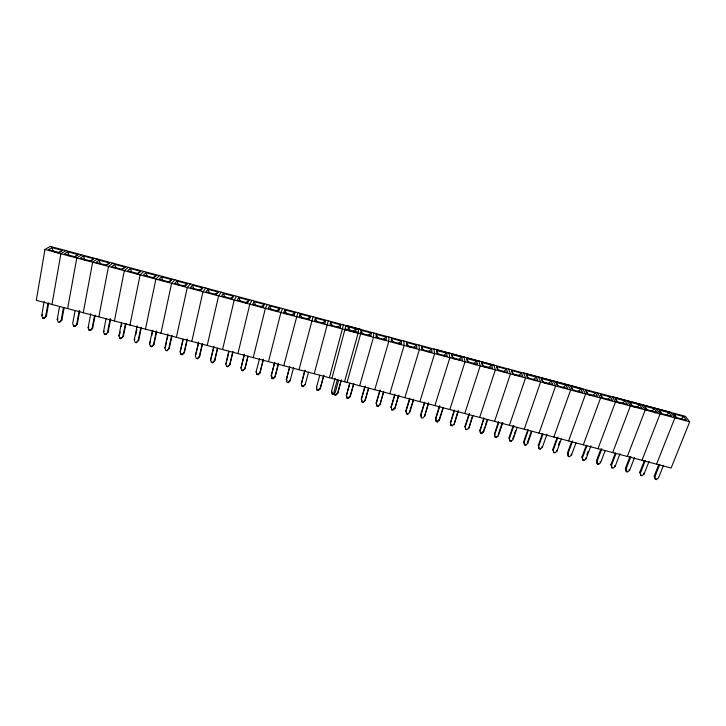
<?xml version="1.0" encoding="UTF-8"?>
<svg xmlns="http://www.w3.org/2000/svg" width="726" height="726" viewBox="0 0 726 726"><rect width="100%" height="100%" fill="white"/><g stroke="black" fill="none" stroke-linecap="round" stroke-linejoin="round"><path stroke-width="1.09" d="M398.901 395.044L394.88 408.493L392.966 410.244L391.795 409.936L391.795 409.083M391.795 409.936L391.132 406.66L394.817 394.263M391.35 338.361L391.341 341.347L401.56 344.079L401.46 341.066L391.35 338.361L393.274 342.436M388.855 337L388.809 341.383L374.761 389.735M386.341 337.018L386.286 339.995L376.05 337.263L376.213 334.314L386.341 337.018L382.892 339.659M379.898 390.325L376.268 402.748L376.912 406.015L378.083 406.324L379.988 404.573L383.664 391.314M378.083 406.324L378.11 405.48M376.912 406.015L376.268 402.748M373.745 332.962L373.473 337.281L359.66 385.742M362.936 334.323L361.049 330.257L371.195 332.971L370.986 335.902L360.731 333.161M364.951 386.377L361.376 398.819L362.002 402.095L363.172 402.404L365.069 400.643L368.418 388.41M363.172 402.404L365.133 399.808M362.002 402.095L362.065 401.26M347.064 382.339L360.677 333.779L361.14 329.504L345.984 325.448L331.918 378.337M358.617 328.905L358.118 333.18L344.541 381.749M349.687 383.455L346.356 395.715L347.064 398.157L348.235 398.465L350.132 396.705L353.753 383.419M348.235 398.465L348.344 397.648M355.658 331.809L356.03 328.914L352.509 331.546M347.064 398.157L346.465 394.89M347.945 329.668L348.389 326.791L350.259 330.856M337.354 379.825L333.878 392.349L334.595 394.799L335.775 395.107L337.654 393.338L340.966 381.077M335.775 395.107L337.781 392.53M334.595 394.799L334.731 393.982M332.236 393.401L331.528 390.96L332.1 394.218L333.279 394.527L333.415 393.71M44.958 249.481L36.3 300.319L671.123 468.025L689.7 421.806L685.371 416.325L50.203 246.395L44.958 249.481L689.7 421.806M48.742 302.824L46.464 315.855L43.914 318.351L42.698 318.033L41.736 315.474L44.186 301.308M43.914 318.351L45.638 316.509L47.916 303.441M343.462 324.858L329.386 377.747M51.982 304.457L60.893 253.737L65.884 250.597M64.051 308.005L61.91 319.93L59.387 322.426L58.171 322.108L57.227 319.558L59.55 306.508M59.387 322.426L61.12 320.583L63.471 307.543M67.627 308.595L76.793 257.993L81.548 254.781M340.83 324.849L340.303 327.707L330.012 324.958L330.639 322.117L340.83 324.849L337.281 327.471M75.077 310.61L72.691 323.633L73.625 326.174L74.842 326.491L77.328 323.996L79.733 311.009M74.842 326.491L76.584 324.658L79.188 310.565M83.245 312.715L92.674 262.231L97.175 258.964M95.188 315.093L92.719 328.043L90.26 330.557L89.044 330.23L88.127 327.698L90.786 313.623M90.26 330.557L92.011 328.715L94.48 315.737M98.845 316.835L108.519 266.469L112.775 263.139M106.332 333.924L105.651 334.604L104.435 334.287L103.528 331.755L106.05 318.796M110.161 318.741L107.412 332.771L108.083 332.091L110.615 319.168M114.409 320.946L124.328 270.698L128.357 267.304M126.015 323.242L123.42 336.138L121.015 338.652L119.808 338.334L118.91 335.802L121.496 322.879M119.772 334.042L120.207 331.891M121.278 326.519L121.714 324.368M125.389 323.905L122.785 336.828L123.42 336.138M129.945 325.057L140.118 274.918L143.902 271.47M141.388 327.299L138.73 340.167L136.352 342.69L135.145 342.373L134.265 339.85L137.132 325.874M135.753 334.858L136.86 329.495M140.799 327.97L138.131 340.866L138.73 340.167M145.454 329.15L155.872 279.129L159.411 275.617M316.563 387.012L317.108 390.27L318.287 390.588L320.166 388.809L323.742 375.487M156.734 331.355L154.012 344.197L151.661 346.719L150.464 346.402L149.592 343.888L152.306 331.011M150.618 341.038L149.592 343.888M151.743 335.684L152.868 330.339M153.449 344.904L156.408 330.965M160.936 333.243L171.599 283.331L174.902 279.764M318.287 390.588L318.46 389.78M172.053 335.403L169.267 348.208L166.944 350.74L165.746 350.422L164.893 347.917L167.897 334.005M165.655 346.13L166.581 341.864M167.044 339.723L167.969 335.448M168.741 348.925L171.536 336.093M317.108 390.27L317.28 389.463M176.382 337.327L187.299 287.523L190.366 283.893M187.344 339.441L184.495 352.219L182.199 354.76L181.001 354.442L180.157 351.938L182.997 339.124M183.261 339.496L180.157 351.938M184.005 352.945L187.099 339.078M191.809 341.401L202.971 291.716L205.803 288.022M202.608 343.48L199.695 356.23L197.436 358.771L196.229 358.453L195.403 355.949L198.552 342.1M198.525 343.525L195.403 355.949M199.242 356.965L202.155 344.188M207.209 345.467L218.617 295.899L221.203 292.151M328.27 320.792L314.213 373.736M217.591 348.562L214.869 360.223L212.636 362.773L211.438 362.455L210.622 359.96L213.834 346.139M213.762 347.554L210.622 359.96M214.451 360.967L217.428 348.217M222.573 349.524L234.226 300.065L236.585 296.262M233.055 351.52L230.015 364.216L227.81 366.766L226.612 366.449L225.813 363.962L228.835 351.23M226.448 362.156L228.971 351.565M229.634 364.969L232.674 352.246M325.602 320.774L324.921 323.596L314.612 320.838L315.393 318.042L325.602 320.774L322.017 323.397M237.919 353.58L249.817 304.23L251.931 300.364M247.974 356.593L245.134 368.2L242.956 370.75L241.767 370.441L240.968 367.955L244.317 354.197M241.586 366.14L244.408 354.524M244.789 368.962L247.893 356.266M253.229 357.628L265.371 308.396L267.259 304.466M263.393 359.533L259.917 372.946L258.075 374.734L256.886 374.416L256.106 371.939L259.572 358.526M259.917 372.946L263.347 359.225M268.52 361.666L280.898 312.543L282.55 308.559M278.249 364.588L275.018 376.921L273.167 378.709L271.978 378.391L271.215 375.923L274.7 362.229M271.215 375.923L274.709 362.528M275.018 376.921L278.521 363.236M304.965 370.224L301.354 383.854L302.098 386.323L303.277 386.631L305.347 384.063M283.775 365.695L297.823 312.643M290.336 380.106L288.24 382.675L287.051 382.357L286.298 379.889L289.574 367.274M286.298 379.889L289.81 366.521M303.277 386.631L303.486 385.833M290.091 380.896L293.658 367.238M299.012 369.715L313.06 316.717M302.098 386.323L302.306 385.524M304.893 370.505L301.354 383.854M305.147 384.853L308.496 372.275M316.382 387.82L319.776 375.26M320.166 388.809L323.86 375.215M331.383 391.768L335.131 378.192M338.634 380.243L335.158 392.766L333.279 394.527M337.654 393.338L341.429 379.78M346.356 395.715L349.878 383.21M350.132 396.705L353.662 384.208M361.312 399.654L365.187 386.132M365.069 400.643L368.663 388.174M376.231 403.583L380.17 390.098M379.988 404.573L383.646 392.131M389.826 393.71L404.11 345.476L403.928 341.029M391.123 407.504L394.826 395.089M398.265 396.287L394.88 408.493M310.347 316.69L309.512 319.476L299.185 316.708L300.119 313.959L310.347 316.69L306.735 319.304M404.872 397.685L419.383 349.551L418.984 345.059M413.511 400.026L409.736 412.404L407.821 414.156L406.651 413.847L405.961 410.571L409.718 398.202M405.997 411.424L409.754 399.028M409.7 411.551L413.466 399.191M419.882 401.65L434.638 353.635L433.994 349.006L493.807 365.006L495.35 369.861L479.677 417.45M288.24 382.675L289.719 380.696M428.73 402.93L424.574 416.316L422.65 418.058L421.479 417.749L420.771 414.473L424.583 402.131M420.844 415.326L424.665 402.966M428.322 403.121L424.574 416.316M434.874 405.616L449.857 357.7L449.004 353.09M443.277 407.885L439.384 420.218L437.451 421.951L436.29 421.652L435.555 418.367L439.43 406.052M435.664 419.229L439.856 405.87M439.602 418.321L442.842 408.066M449.839 409.564L465.048 361.757L463.968 357.092M454.385 410.816L450.447 423.131L454.24 409.972M457.97 410.952L454.177 424.111L452.225 425.844L451.064 425.536L450.32 422.251M454.177 424.111L458.46 410.78M464.776 413.511L480.213 365.813L478.915 361.094M472.944 415.726L468.932 427.995L466.981 429.728L465.82 429.42L465.048 426.135L469.032 413.874M465.221 427.015L469.55 413.711M472.091 416.905L468.932 427.995M484.015 418.648L479.959 430.899L483.797 417.777M483.788 429.964L484.805 426.906M485.485 424.873L487.173 419.782M479.75 430.01L480.548 433.304L481.71 433.603L483.67 431.879L487.736 419.628M494.56 421.379L510.46 373.899L508.726 369.071M502.846 422.514L498.372 435.754L496.402 437.479L495.25 437.17L494.433 433.876L498.535 421.67M498.78 422.55L494.669 434.774L494.433 433.876M498.472 433.83L502.247 422.65M509.416 425.309L525.551 377.928L523.555 372.964L582.733 388.8L585.61 393.982L568.585 440.936M517.239 427.423L513.055 439.62L511.077 441.335L509.924 441.036L509.089 437.733L513.246 425.563M509.924 441.036L509.362 438.649L513.881 425.427M512.774 438.704L513.817 435.664M514.516 433.64L515.56 430.591M524.254 429.229L540.607 381.958L538.429 377.012M531.958 431.317L527.711 443.477L525.733 445.192L524.58 444.893L523.718 441.589L527.938 429.438M524.58 444.893L524.018 442.506L528.256 430.337M531.278 431.425L527.403 442.561L527.711 443.477M539.055 433.141L555.635 385.969L553.239 380.978M547.005 434.184L542.34 447.334L540.353 449.049L539.2 448.741L538.32 445.437L542.467 433.667M542.948 434.221L538.656 446.363L538.32 445.437M273.167 378.709L275.29 376.141M553.829 437.043L570.636 389.98L568.022 384.934M561.307 439.067L556.951 451.182L554.954 452.888L553.802 452.588L552.894 449.276L557.105 437.533M553.802 452.588L553.266 450.211L557.976 437.079M271.978 378.391L272.259 377.611M558.485 444.911L559.637 441.707M295.065 312.607L294.075 315.347L283.721 312.579L284.819 309.866L295.065 312.607L291.416 315.211M575.945 442.933L571.525 455.02L569.52 456.727L568.376 456.418L567.451 453.106L571.716 441.399M568.376 456.418L567.859 454.049L572.623 440.954M583.305 444.829L600.565 397.975L597.516 392.82M590.928 445.791L586.082 458.85L584.067 460.556L582.924 460.257L581.98 456.935L586.299 445.247M582.924 460.257L582.415 457.888L586.88 445.818M586.817 454.712L587.996 451.527M598.006 448.713L615.485 401.968L612.172 396.677L670.724 412.341L674.908 417.849L656.549 464.177M605.139 450.646L600.611 462.68L598.587 464.377L597.453 464.077L596.482 460.756L600.856 449.095M597.453 464.077L596.953 461.718L601.845 448.677M612.68 452.588L630.386 405.952L626.901 400.679M619.977 453.786L615.113 466.5L613.089 468.188L611.945 467.889L610.956 464.567L615.385 452.933M611.945 467.889L611.464 465.538L615.902 453.877M627.328 456.454L645.251 409.918L641.557 404.609M634.515 457.634L629.596 470.312L627.554 472L626.42 471.7L625.413 468.379L629.896 456.772M626.42 471.7L625.948 469.35L630.849 456.663M641.956 460.32L660.097 413.893L656.186 408.52M649.026 461.464L644.044 474.123L642.002 475.802L640.867 475.503L639.833 472.181L644.37 460.593M640.867 475.503L640.405 473.161L645.369 460.502M663.51 465.293L658.473 477.917L656.422 479.605L654.689 478.307L654.235 475.975L658.827 464.413M655.288 479.305L654.843 476.964L659.861 464.331M258.075 374.734L260.226 372.175M256.886 374.416L257.204 373.645M256.106 371.939L256.423 371.177M279.755 308.514L278.602 311.209L268.239 308.441L269.5 305.764L279.755 308.514L276.08 311.109M242.956 370.75L245.134 368.2M241.767 370.441L242.112 369.67M240.968 367.955L241.331 367.193M264.418 304.412L263.111 307.071L252.721 304.294L254.145 301.662L264.418 304.412L260.707 307.007M227.81 366.766L230.015 364.216M226.612 366.449L227.002 365.695M225.813 363.962L226.203 363.209M249.054 300.301L247.584 302.923L237.184 300.137L238.754 297.542L249.054 300.301L245.306 302.887M212.636 362.773L214.869 360.223M211.438 362.455L211.865 361.711M197.436 358.771L199.695 356.23M233.663 296.181L232.039 298.767L221.611 295.981L223.345 293.422L233.663 296.181L229.879 298.767M182.199 354.76L184.495 352.219M181.001 354.442L181.5 353.716M218.245 292.061L216.457 294.602L206.012 291.807L207.908 289.293L218.245 292.061L214.424 294.638M166.944 350.74L169.267 348.208M164.893 347.917L165.428 347.2M202.799 287.923L200.848 290.427L190.384 287.632L192.444 285.155L202.799 287.923L198.942 290.5M151.661 346.719L154.012 344.197M150.464 346.402L151.026 345.694M187.326 283.784L185.212 286.244L174.73 283.449L176.944 281.007L187.326 283.784L183.433 286.353M136.352 342.69L136.96 341.982M134.265 339.85L134.873 339.151M121.015 338.652L121.659 337.953M119.808 338.334L120.452 337.635M118.91 335.802L119.563 335.113M171.817 279.637L169.548 282.06L159.048 279.256L161.426 276.86L171.817 279.637L167.897 282.196M105.651 334.604L108.083 332.091M104.435 334.287L105.125 333.606M103.528 331.755L104.217 331.074M680.834 419.292L683.638 416.542L686.56 420.263L676.686 417.622L673.864 413.929L683.638 416.542M156.29 275.481L153.848 277.867L143.331 275.054L145.872 272.695L156.29 275.481L153.122 277.523M666.187 415.381L669.027 412.64L671.804 416.316L661.903 413.675L659.226 410.018L669.027 412.64M651.512 411.46L654.38 408.72L657.012 412.368L654.87 412.776M92.011 328.715L92.719 328.043M319.086 389.19L320.329 388.011M89.044 330.23L89.761 329.559M639.715 404.799L629.887 402.168L632.273 405.752L642.201 408.402L639.715 404.799L636.811 407.531L633.108 406.542M348.97 397.058L350.222 395.888M88.127 327.698L88.844 327.027M622.091 403.592L625.022 400.861L627.364 404.436L617.418 401.777L615.176 398.229L625.022 400.861M607.335 399.654L610.303 396.931L612.499 400.462L602.535 397.803L600.438 394.291L610.303 396.931M392.957 409.391L394.236 408.23M592.561 395.697L595.556 392.984L597.607 396.487L587.624 393.819L585.673 390.343L595.556 392.984M140.726 271.324L138.131 273.657L127.585 270.843L130.299 268.529L140.726 271.324L136.733 273.865M577.76 391.741L580.782 389.036L582.688 392.494L572.687 389.826L570.881 386.386L580.782 389.036M76.584 324.658L77.328 323.996M73.625 326.174L74.379 325.511M482.799 431.553L481.501 432.705L481.71 433.603M562.931 387.784L565.99 385.07L567.741 388.501L557.722 385.824L556.071 382.42L565.99 385.07M551.161 381.105L541.224 378.455L542.73 381.812L552.767 384.499L551.161 381.105L548.066 383.809L544.328 382.811M533.193 379.834L536.314 377.139L537.766 380.488L527.711 377.801L526.359 374.471L536.314 377.139M518.282 375.85L521.431 373.155L522.747 376.476L512.674 373.781L511.467 370.487L521.431 373.155M503.345 371.857L506.53 369.171L507.692 372.447L497.6 369.752L496.539 366.503L506.53 369.171M125.135 267.15L122.376 269.446L111.813 266.623L114.69 264.355L125.135 267.15L121.115 269.691M61.12 320.583L61.91 319.93M488.38 367.855L491.602 365.178L492.609 368.418L482.5 365.713L481.592 362.501L491.602 365.178M473.397 363.853L476.646 361.176L477.499 364.379L475.639 364.869M57.227 319.558L58.016 318.905M458.378 359.833L461.663 357.165L462.371 360.332L452.225 357.619L451.617 354.479L461.663 357.165M443.332 355.813L446.653 353.154L447.207 356.285L437.043 353.562L436.589 350.458L446.653 353.154M428.267 351.792L431.616 349.133L432.015 352.219L421.833 349.496L421.534 346.438L431.616 349.133M45.638 316.509L46.464 315.855M413.167 347.754L416.552 345.104L416.806 348.153L406.605 345.431L406.451 342.4L416.552 345.104M42.698 318.033L43.524 317.38M398.048 343.716L401.46 341.066M109.517 262.975L106.595 265.235L96.013 262.404L99.054 260.171L109.517 262.975L105.461 265.507M41.736 315.474L42.562 314.83M367.719 335.603L371.195 332.971M93.872 258.792L90.786 261.006L80.187 258.175L83.39 255.988L93.872 258.792L90.596 260.815M78.199 254.599L74.941 256.768L64.324 253.937L67.699 251.786L78.199 254.599L74.896 256.614M61.665 250.897L58.334 252.911L54.368 251.849M51.973 247.584L48.442 249.69L59.078 252.53L62.5 250.397L51.973 247.584L53.37 251.586M399.817 344.605L401.56 344.079M596.972 463.115L598.115 463.415L598.587 464.377M625.885 470.72L627.019 471.02M345.857 326.192L358.562 329.504M477.499 364.379L467.381 361.675L466.618 358.499L476.646 361.176M654.38 408.72L644.57 406.097L647.102 409.718L657.012 412.368M345.385 329.06L358.217 332.408M345.295 329.668L360.677 333.779M408.411 346.483L412.214 347.5M455.538 359.08L453.641 358.571L451.617 354.479M487.436 367.601L483.661 366.594L481.592 362.501M514.516 374.843L517.339 375.596M587.897 394.454L590.692 395.207M617.445 402.349L621.157 403.347M654.235 475.975L654.843 476.964M655.823 478.606L656.422 479.605M643.472 473.134L644.044 474.123M639.833 472.181L640.405 473.161M673.864 413.929L675.28 416.406M659.698 410.843L661.567 414.147M645.033 406.923L646.884 410.217M629.052 469.341L629.596 470.312M629.887 402.168L631.72 405.462M615.176 398.229L616.991 401.532M625.413 468.379L625.948 469.35M600.438 394.291L602.689 398.411M585.673 390.343L587.452 393.628M570.881 386.386L573.086 390.497M614.604 465.529L615.113 466.5M556.071 382.42L558.249 386.531M541.224 378.455L543.384 382.557M610.956 464.567L611.464 465.538M526.359 374.471L528.492 378.582M511.467 370.487L513.581 374.589M496.539 366.503L498.635 370.596M466.618 358.499L468.669 362.592M600.13 461.718L600.611 462.68M596.482 460.756L596.953 461.718M436.589 350.458L438.595 354.551M421.534 346.438L423.512 350.522M406.451 342.4L407.921 345.458M585.637 457.897L586.082 458.85M376.213 334.314L378.119 338.389M583.631 459.594L584.067 460.556M581.98 456.935L582.415 457.888M330.639 322.117L332.481 326.183M315.393 318.042L317.208 322.108M300.119 313.959L301.916 318.015M571.117 454.077L571.525 455.02M284.819 309.866L286.589 313.922M567.451 453.106L567.859 454.049M269.5 305.764L271.243 309.82M254.145 301.662L255.861 305.71M238.754 297.542L240.451 301.589M223.345 293.422L225.015 297.469M207.908 289.293L209.551 293.331M556.57 450.247L556.951 451.182M192.444 285.155L194.069 289.193M552.894 449.276L553.266 450.211M176.944 281.007L178.542 285.046M161.426 276.86L162.996 280.889M145.872 272.695L147.423 276.724M130.299 268.529L131.823 272.559M541.995 446.408L542.34 447.334M114.69 264.355L116.187 268.375M540.008 448.114L540.353 449.049M99.054 260.171L100.524 264.191M538.864 447.815L539.2 448.741M83.39 255.988L84.833 259.999M67.699 251.786L69.115 255.797M525.424 444.267L525.733 445.192M523.718 441.589L524.018 442.506M271.497 375.142L272.005 376.794M286.543 379.108L287.042 380.751M510.805 440.419L511.077 441.335M509.089 437.733L509.362 438.649M361.376 398.819L361.838 400.443M391.132 406.66L391.568 408.275M498.127 434.847L498.372 435.754M405.961 410.571L406.651 413.847M496.167 436.571L496.402 437.479M495.014 436.262L495.25 437.17M420.771 414.473L421.479 417.749M435.555 418.367L436.29 421.652M465.048 426.135L465.82 429.42M483.452 430.981L483.67 431.879M480.34 432.406L480.548 433.304M452.089 424.964L452.225 425.844M450.928 424.656L451.064 425.536M439.384 420.218L439.275 419.347L437.342 421.08L437.451 421.951M407.785 413.294L407.821 414.156"/></g></svg>
